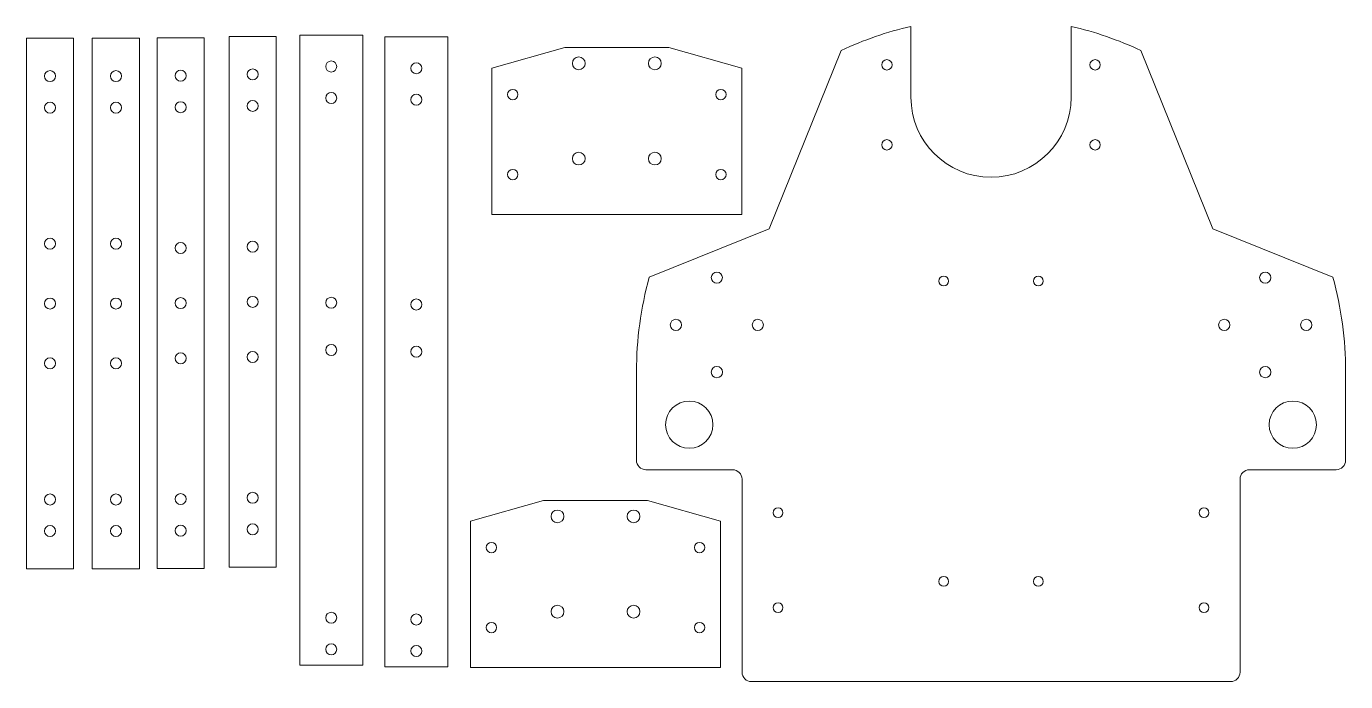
# Paper-space layout '_Right' of a CAD drawing. Header units: millimetres. Extents: x -136 to 283, y -94 to 114.
import ezdxf

# ---------------------------------------------------------------- set-up
doc = ezdxf.new("R2010")
doc.units = ezdxf.units.MM

psp = doc.layouts.new('_Right')

# ---------------------------------------------------------------- linework, layer by layer
at = {"color": 7, "linetype": 'Continuous', "lineweight": 15}
for p, q in [((144.8, 113.56), (144.8, 91.06)), ((195.6, 91.06), (195.6, 113.56)), ((-135.87, 109.77), (-135.87, -58.64)), ((-120.87, 109.77), (-135.87, 109.77)), ((-120.87, -58.64), (-120.87, 109.77)), ((-99.96, 109.77), (-114.96, 109.77)), ((-114.96, 109.77), (-114.96, -58.64)), ((-99.96, -58.64), (-99.96, 109.77)), ((-94.42, 109.9), (-94.42, -58.51)), ((-79.42, 109.9), (-94.42, 109.9)), ((-79.42, -58.51), (-79.42, 109.9)), ((-56.57, 110.31), (-71.57, 110.31)), ((-71.57, 110.31), (-71.57, -58.1)), ((-56.57, -58.1), (-56.57, 110.31)), ((-29.15, 110.82), (-49.15, 110.82)), ((-49.15, 110.82), (-49.15, -89.18)), ((-29.15, -89.18), (-29.15, 110.82)), ((-22.16, 110.27), (-22.16, -89.73)), ((-2.16, 110.27), (-22.16, 110.27)), ((-2.16, -89.73), (-2.16, 110.27)), ((11.84, 100.27), (34.96, 106.9)), ((34.96, 106.9), (67.98, 106.9)), ((67.98, 106.9), (91.09, 100.27)), ((99.82, 49.33), (122.69, 105.94)), ((217.71, 105.94), (240.58, 49.33)), ((11.84, 100.27), (11.84, 53.81)), ((91.09, 53.81), (91.09, 100.27)), ((11.84, 53.81), (91.09, 53.81)), ((61.77, 33.95), (99.82, 49.33)), ((240.58, 49.33), (278.63, 33.95)), ((57.7, 3.97), (57.7, -24.19)), ((282.7, -24.19), (282.7, 3.97)), ((88.2, -27.19), (60.7, -27.19)), ((279.7, -27.19), (252.2, -27.19)), ((91.2, -91.46), (91.2, -30.19)), ((249.2, -30.19), (249.2, -91.46)), ((5.08, -43.55), (28.2, -36.93)), ((28.2, -36.93), (61.22, -36.93)), ((61.22, -36.93), (84.33, -43.55)), ((5.08, -43.55), (5.08, -90.01)), ((84.33, -90.01), (84.33, -43.55)), ((-94.42, -58.51), (-79.42, -58.51)), ((-71.57, -58.1), (-56.57, -58.1)), ((-135.87, -58.64), (-120.87, -58.64)), ((-114.96, -58.64), (-99.96, -58.64)), ((-49.15, -89.18), (-29.15, -89.18)), ((-22.16, -89.73), (-2.16, -89.73)), ((5.08, -90.01), (84.33, -90.01)), ((94.2, -94.46), (246.2, -94.46))]:
    psp.add_line(p, q, dxfattribs=at)
for centre, radius in [((-39.15, 100.82), 1.75), ((-12.16, 100.27), 1.75), ((39.4, 101.82), 2.03), ((63.53, 101.82), 2.03), ((137.18, 101.35), 1.65), ((203.22, 101.35), 1.65), ((-128.37, 97.77), 1.75), ((-107.46, 97.77), 1.75), ((-86.92, 97.9), 1.75), ((-64.07, 98.31), 1.75), ((-39.15, 90.82), 1.75), ((18.45, 91.91), 1.65), ((84.49, 91.91), 1.65), ((-128.37, 87.77), 1.75), ((-107.46, 87.77), 1.75), ((-86.92, 87.9), 1.75), ((-64.07, 88.31), 1.75), ((-12.16, 90.27), 1.75), ((137.18, 75.95), 1.65), ((203.22, 75.95), 1.65), ((39.4, 71.59), 2.03), ((63.53, 71.59), 2.03), ((18.45, 66.51), 1.65), ((84.49, 66.51), 1.65), ((-128.37, 44.57), 1.75), ((-107.46, 44.57), 1.75), ((-86.92, 43.2), 1.75), ((-64.07, 43.61), 1.75), ((83.2, 33.79), 1.77), ((155.2, 32.71), 1.55), ((185.2, 32.71), 1.55), ((257.2, 33.79), 1.78), ((-128.37, 25.57), 1.75), ((-107.46, 25.57), 1.75), ((-86.92, 25.7), 1.75), ((-64.07, 26.11), 1.75), ((-39.15, 25.82), 1.75), ((-12.16, 25.27), 1.75), ((70.2, 18.79), 1.77), ((96.2, 18.79), 1.77), ((244.2, 18.79), 1.78), ((270.2, 18.79), 1.77), ((-39.15, 10.82), 1.75), ((-86.92, 8.2), 1.75), ((-64.07, 8.61), 1.75), ((-12.16, 10.27), 1.75), ((-128.37, 6.57), 1.75), ((-107.46, 6.57), 1.75), ((83.2, 3.79), 1.78), ((257.2, 3.79), 1.78), ((74.45, -12.89), 7.5), ((265.95, -12.89), 7.5), ((-128.37, -36.64), 1.75), ((-107.46, -36.64), 1.75), ((-86.92, -36.51), 1.75), ((-64.07, -36.1), 1.75), ((32.64, -42.01), 2.03), ((56.77, -42.01), 2.03), ((102.64, -40.83), 1.55), ((237.76, -40.83), 1.55), ((-128.37, -46.64), 1.75), ((-107.46, -46.64), 1.75), ((-86.92, -46.51), 1.75), ((-64.07, -46.1), 1.75), ((11.69, -51.91), 1.65), ((77.73, -51.91), 1.65), ((155.2, -62.65), 1.55), ((185.2, -62.65), 1.55), ((32.64, -72.23), 2.03), ((56.77, -72.23), 2.03), ((102.64, -70.96), 1.55), ((237.76, -70.96), 1.55), ((-39.15, -74.18), 1.75), ((-12.16, -74.73), 1.75), ((11.69, -77.31), 1.65), ((77.73, -77.31), 1.65), ((-39.15, -84.18), 1.75), ((-12.16, -84.73), 1.75)]:
    psp.add_circle(centre, radius, dxfattribs=at)
for centre, radius, start, end in [((170.2, 3.97), 112.5, 103.0486, 114.9799), ((170.2, 3.97), 112.5, 65.0201, 76.9514), ((170.2, 91.06), 25.4, 180, 0), ((170.2, 3.97), 112.5, 164.5417, 180), ((170.2, 3.97), 112.5, 0, 15.4583), ((60.7, -24.19), 3, 180, 270), ((279.7, -24.19), 3, 270, 0), ((88.2, -30.19), 3, 0, 90), ((252.2, -30.19), 3, 90, 180), ((94.2, -91.46), 3, 180, 270), ((246.2, -91.46), 3, 270, 0)]:
    psp.add_arc(centre, radius, start, end, dxfattribs=at)

doc.saveas('drawing.dxf')
